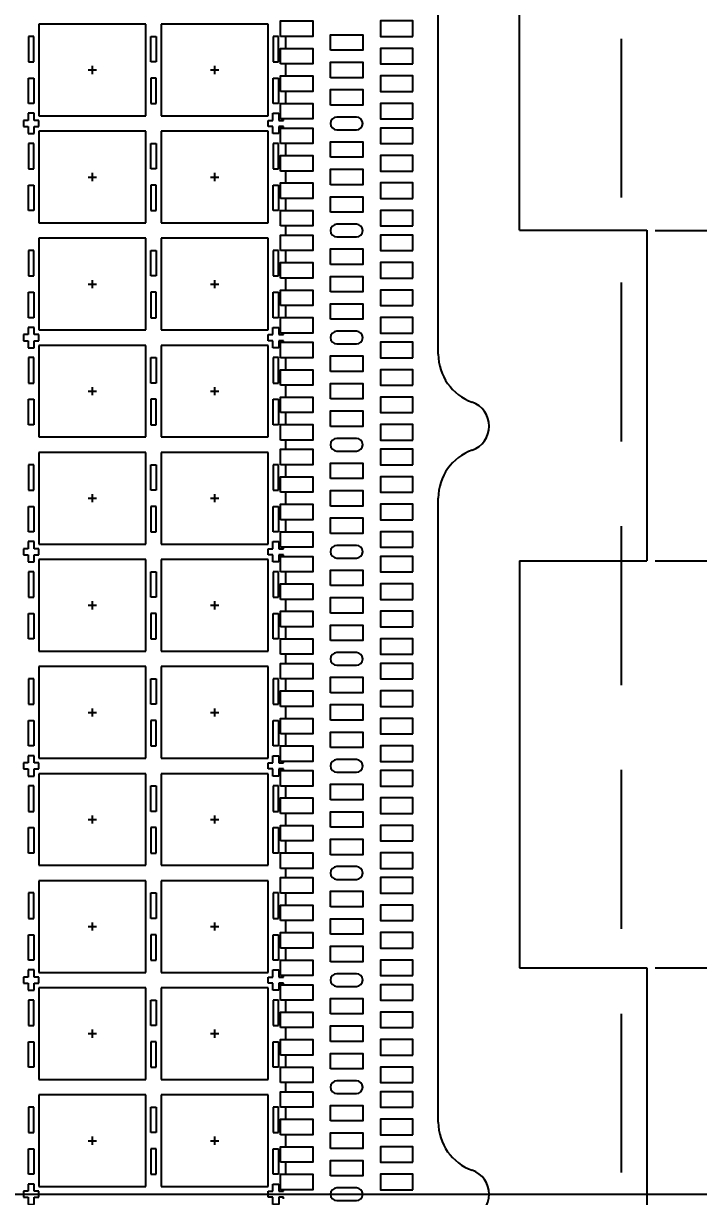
# Model space of a CAD drawing. Header units: millimetres. Extents: x 404.3 to 412.54, y 108.23 to 113.92.
# Drawn here: x 408.727 to 409.524, y 111.017 to 112.401 of the extents above; entities that cross this region are included whole.
import ezdxf

# ---------------------------------------------------------------- set-up
doc = ezdxf.new("R2010")
doc.units = ezdxf.units.MM
doc.header["$LTSCALE"] = 0.5
doc.header["$PDMODE"] = 98
for name, pattern in [('CENTER', [50.8, 31.75, -6.35, 6.35, -6.35]), ('HIDDEN', [0.375, 0.25, -0.125]), ('PHANTOM2', [31.75, 15.875, -3.175, 3.175, -3.175, 3.175, -3.175])]:
    doc.linetypes.add(name, pattern=pattern)
for name, color, linetype in [('1', 7, 'Continuous'), ('1D', 4, 'Continuous'), ('BTM', 7, 'HIDDEN'), ('CEN', 2, 'CENTER'), ('DIM', 3, 'Continuous'), ('PKG', 1, 'PHANTOM2')]:
    doc.layers.add(name, color=color, linetype=linetype)
doc.styles.add('SIMPLEX', font='simplex.shx', dxfattribs={"bigfont": 'AllInOneBig.shx'})
doc.dimstyles.new('Standard2', dxfattribs={"dimtxt": 0.06, "dimasz": 0.08, "dimexe": 0.01, "dimexo": 0.01, "dimgap": 0.027, "dimtad": 1, "dimdec": 3, "dimlfac": 16.666667, "dimrnd": 5e-05, "dimzin": 1, "dimtxsty": 'SIMPLEX', "dimcen": 0.1905, "dimclrd": 256, "dimclre": 256, "dimclrt": 256, "dimazin": 3, "dimtp": 0.03, "dimtm": 0.05, "dimtfac": 0.8, "dimtdec": 3, "dimtmove": 0, "dimatfit": 3, "dimfxl": 0.05, "dimtzin": 4, "dimlwd": -1, "dimlwe": -1})

# ---------------------------------------------------------------- blocks, each defined once
blk = doc.blocks.new('*D5')
at = {"layer": '1D', "ltscale": 0.1, "transparency": 16777216}
blk.add_line((407.4647, 111.0196), (409.963, 111.0196), dxfattribs=at)
at = {"layer": 'Defpoints', "color": 0, "ltscale": 0.1, "transparency": 16777216}
for p in [(407.4376, 111.0196), (407.4547, 111.0196), (409.963, 111.0196)]:
    blk.add_point(p, dxfattribs=at)
at = {"layer": '1D', "ltscale": 0.1, "transparency": 16777216, "insert": (410.11, 111.0196), "char_height": 0.06, "attachment_point": 5, "style": 'SIMPLEX'}
blk.add_mtext('\\A1;0.000', dxfattribs=at)
blk = doc.blocks.new('*D9')
at = {"layer": '1D', "ltscale": 0.1, "transparency": 16777216}
blk.add_line((409.4725, 112.6366), (409.963, 112.6366), dxfattribs=at)
at = {"layer": 'Defpoints', "color": 0, "ltscale": 0.1, "transparency": 16777216}
for p in [(409.4625, 112.6366), (409.963, 112.6366), (407.4376, 111.0196)]:
    blk.add_point(p, dxfattribs=at)
at = {"layer": '1D', "ltscale": 0.1, "transparency": 16777216, "insert": (410.1386, 112.6366), "char_height": 0.06, "attachment_point": 5, "style": 'SIMPLEX'}
blk.add_mtext('\\A1;26.950', dxfattribs=at)
blk = doc.blocks.new('*D10')
at = {"layer": '1D', "ltscale": 0.1, "transparency": 16777216}
blk.add_line((409.4725, 112.1566), (409.963, 112.1566), dxfattribs=at)
at = {"layer": 'Defpoints', "color": 0, "ltscale": 0.1, "transparency": 16777216}
for p in [(409.4625, 112.1566), (409.963, 112.1566), (407.4376, 111.0196)]:
    blk.add_point(p, dxfattribs=at)
at = {"layer": '1D', "ltscale": 0.1, "transparency": 16777216, "insert": (410.1329, 112.1566), "char_height": 0.06, "attachment_point": 5, "style": 'SIMPLEX'}
blk.add_mtext('\\A1;18.950', dxfattribs=at)
blk = doc.blocks.new('*D11')
at = {"layer": '1D', "ltscale": 0.1, "transparency": 16777216}
blk.add_line((409.4725, 111.7666), (409.963, 111.7666), dxfattribs=at)
at = {"layer": 'Defpoints', "color": 0, "ltscale": 0.1, "transparency": 16777216}
for p in [(409.4625, 111.7666), (409.963, 111.7666), (407.4376, 111.0196)]:
    blk.add_point(p, dxfattribs=at)
at = {"layer": '1D', "ltscale": 0.1, "transparency": 16777216, "insert": (410.1329, 111.7666), "char_height": 0.06, "attachment_point": 5, "style": 'SIMPLEX'}
blk.add_mtext('\\A1;12.450', dxfattribs=at)
blk = doc.blocks.new('*D12')
at = {"layer": '1D', "ltscale": 0.1, "transparency": 16777216}
blk.add_line((409.4725, 111.2866), (409.963, 111.2866), dxfattribs=at)
at = {"layer": 'Defpoints', "color": 0, "ltscale": 0.1, "transparency": 16777216}
for p in [(409.4625, 111.2866), (409.963, 111.2866), (407.4376, 111.0196)]:
    blk.add_point(p, dxfattribs=at)
at = {"layer": '1D', "ltscale": 0.1, "transparency": 16777216, "insert": (410.11, 111.2866), "char_height": 0.06, "attachment_point": 5, "style": 'SIMPLEX'}
blk.add_mtext('\\A1;4.450', dxfattribs=at)
blk = doc.blocks.new('*D13')
at = {"layer": '1D', "ltscale": 0.1, "transparency": 16777216}
blk.add_line((409.4725, 110.8366), (409.963, 110.8366), dxfattribs=at)
at = {"layer": 'Defpoints', "color": 0, "ltscale": 0.1, "transparency": 16777216}
for p in [(407.4376, 111.0196), (409.4625, 110.8366), (409.963, 110.8366)]:
    blk.add_point(p, dxfattribs=at)
at = {"layer": '1D', "ltscale": 0.1, "transparency": 16777216, "insert": (410.11, 110.8366), "char_height": 0.06, "attachment_point": 5, "style": 'SIMPLEX'}
blk.add_mtext('\\A1;3.050', dxfattribs=at)
blk = doc.blocks.new('*D14')
at = {"layer": '1D', "ltscale": 0.1, "transparency": 16777216}
blk.add_line((409.4725, 110.3566), (409.963, 110.3566), dxfattribs=at)
at = {"layer": 'Defpoints', "color": 0, "ltscale": 0.1, "transparency": 16777216}
for p in [(407.4376, 111.0196), (409.4625, 110.3566), (409.963, 110.3566)]:
    blk.add_point(p, dxfattribs=at)
at = {"layer": '1D', "ltscale": 0.1, "transparency": 16777216, "insert": (410.1272, 110.3566), "char_height": 0.06, "attachment_point": 5, "style": 'SIMPLEX'}
blk.add_mtext('\\A1;11.050', dxfattribs=at)
blk = doc.blocks.new('*D15')
at = {"layer": '1D', "ltscale": 0.1, "transparency": 16777216}
blk.add_line((409.3465, 108.9616), (409.963, 108.9616), dxfattribs=at)
at = {"layer": 'Defpoints', "color": 0, "ltscale": 0.1, "transparency": 16777216}
for p in [(407.4376, 111.0196), (409.3365, 108.9616), (409.963, 108.9616)]:
    blk.add_point(p, dxfattribs=at)
at = {"layer": '1D', "ltscale": 0.1, "transparency": 16777216, "insert": (410.1386, 108.9616), "char_height": 0.06, "attachment_point": 5, "style": 'SIMPLEX'}
blk.add_mtext('\\A1;34.300', dxfattribs=at)
blk = doc.blocks.new('*D27')
at = {"layer": '1D', "transparency": 16777216}
for p, q in [((409.4425, 112.9576), (410.8102, 112.9576)), ((410.8002, 112.8776), (410.8002, 111.6918)), ((410.8002, 109.1976), (410.8002, 110.3835)), ((409.4425, 109.1176), (410.8102, 109.1176))]:
    blk.add_line(p, q, dxfattribs=at)
for points in [[(410.7869, 112.8776), (410.8136, 112.8776), (410.8002, 112.9576)], [(410.7869, 109.1976), (410.8136, 109.1976), (410.8002, 109.1176)]]:
    blk.add_solid(points, dxfattribs=at)
at = {"layer": 'Defpoints', "color": 0, "transparency": 16777216}
for p in [(409.4325, 112.9576), (409.4325, 109.1176), (410.8002, 109.1176)]:
    blk.add_point(p, dxfattribs=at)
at = {"layer": '1D', "transparency": 16777216, "insert": (410.8002, 111.0376), "char_height": 0.06, "attachment_point": 5, "rotation": 90, "style": 'SIMPLEX'}
blk.add_mtext('\\A1;64.000%%P0.500(TAPE WIDTH)', dxfattribs=at)
blk = doc.blocks.new('*D28')
at = {"layer": '1D', "transparency": 16777216}
for p, q in [((409.2566, 112.8616), (410.6311, 112.8616)), ((410.6211, 112.7816), (410.6211, 111.5366)), ((410.6211, 109.2576), (410.6211, 110.5026)), ((409.2566, 109.1776), (410.6311, 109.1776))]:
    blk.add_line(p, q, dxfattribs=at)
for points in [[(410.6078, 112.7816), (410.6345, 112.7816), (410.6211, 112.8616)], [(410.6078, 109.2576), (410.6345, 109.2576), (410.6211, 109.1776)]]:
    blk.add_solid(points, dxfattribs=at)
at = {"layer": 'Defpoints', "color": 0, "transparency": 16777216}
for p in [(409.2466, 112.8616), (409.2466, 109.1776), (410.6211, 109.1776)]:
    blk.add_point(p, dxfattribs=at)
at = {"layer": '1D', "transparency": 16777216, "insert": (410.6211, 111.0196), "char_height": 0.06, "attachment_point": 5, "rotation": 90, "style": 'SIMPLEX'}
blk.add_mtext('\\A1;59.3X61.4(MOLD PKG)', dxfattribs=at)
blk = doc.blocks.new('*D33')
at = {"layer": '1D', "transparency": 16777216}
for p, q in [((409.3525, 112.9756), (409.643, 112.9756)), ((409.643, 112.9756), (409.803, 112.8121)), ((409.803, 112.8121), (409.963, 112.8121))]:
    blk.add_line(p, q, dxfattribs=at)
at = {"layer": 'Defpoints', "color": 0, "transparency": 16777216}
for p in [(409.3425, 112.9756), (409.963, 112.8121), (407.4376, 111.0196)]:
    blk.add_point(p, dxfattribs=at)
at = {"layer": '1D', "transparency": 16777216, "insert": (410.1386, 112.8121), "char_height": 0.06, "attachment_point": 5, "style": 'SIMPLEX'}
blk.add_mtext('\\A1;32.600', dxfattribs=at)
blk = doc.blocks.new('*D34')
at = {"layer": '1D', "transparency": 16777216}
for p, q in [((409.3525, 109.0996), (409.643, 109.0996)), ((409.643, 109.0996), (409.803, 109.0611)), ((409.803, 109.0611), (409.963, 109.0611))]:
    blk.add_line(p, q, dxfattribs=at)
at = {"layer": 'Defpoints', "color": 0, "transparency": 16777216}
for p in [(407.4376, 111.0196), (409.3425, 109.0996), (409.963, 109.0611)]:
    blk.add_point(p, dxfattribs=at)
at = {"layer": '1D', "transparency": 16777216, "insert": (410.1386, 109.0611), "char_height": 0.06, "attachment_point": 5, "style": 'SIMPLEX'}
blk.add_mtext('\\A1;32.000', dxfattribs=at)
blk = doc.blocks.new('*D35')
at = {"layer": '1D', "ltscale": 0.1, "transparency": 16777216}
blk.add_line((409.3425, 109.0896), (409.3425, 108.7519), dxfattribs=at)
at = {"layer": 'Defpoints', "color": 0, "ltscale": 0.1, "transparency": 16777216}
for p in [(407.4376, 111.0196), (409.3425, 109.0996), (409.3425, 108.7519)]:
    blk.add_point(p, dxfattribs=at)
at = {"layer": '1D', "ltscale": 0.1, "transparency": 16777216, "insert": (409.3425, 108.582), "char_height": 0.06, "attachment_point": 5, "rotation": 90, "style": 'SIMPLEX'}
blk.add_mtext('\\A1;{\\C256;31.747}', dxfattribs=at)
blk = doc.blocks.new('*D36')
at = {"layer": '1D', "ltscale": 0.1, "transparency": 16777216}
for p, q in [((409.643, 113.0716), (409.803, 113.1389)), ((409.803, 113.1389), (409.963, 113.1389)), ((409.2259, 113.0716), (409.643, 113.0716))]:
    blk.add_line(p, q, dxfattribs=at)
at = {"layer": 'Defpoints', "color": 0, "ltscale": 0.1, "transparency": 16777216}
for p in [(409.963, 113.1389), (409.2159, 113.0716), (407.4376, 111.0196)]:
    blk.add_point(p, dxfattribs=at)
at = {"layer": '1D', "ltscale": 0.1, "transparency": 16777216, "insert": (410.1386, 113.1389), "char_height": 0.06, "attachment_point": 5, "style": 'SIMPLEX'}
blk.add_mtext('\\A1;34.200', dxfattribs=at)
blk = doc.blocks.new('*D50')
at = {"layer": '1D', "ltscale": 0.1, "transparency": 16777216}
for p, q in [((409.2734, 113.3831), (409.2734, 113.5431)), ((409.3125, 113.2231), (409.2734, 113.3831)), ((409.3125, 112.6466), (409.3125, 113.2231))]:
    blk.add_line(p, q, dxfattribs=at)
at = {"layer": 'Defpoints', "color": 0, "ltscale": 0.1, "transparency": 16777216}
for p in [(409.2734, 113.5431), (409.3125, 112.6366), (407.4376, 111.0196)]:
    blk.add_point(p, dxfattribs=at)
at = {"layer": '1D', "ltscale": 0.1, "transparency": 16777216, "insert": (409.2734, 113.713), "char_height": 0.06, "attachment_point": 5, "rotation": 90, "style": 'SIMPLEX'}
blk.add_mtext('\\A1;31.247', dxfattribs=at)
blk = doc.blocks.new('*D51')
at = {"layer": '1D', "ltscale": 0.1, "transparency": 16777216}
for p, q in [((409.1015, 113.3831), (409.1015, 113.5431)), ((409.1625, 113.2395), (409.1015, 113.3831)), ((409.1625, 113.0895), (409.1625, 113.2395))]:
    blk.add_line(p, q, dxfattribs=at)
at = {"layer": 'Defpoints', "color": 0, "ltscale": 0.1, "transparency": 16777216}
for p in [(409.1015, 113.5431), (409.1625, 113.0795), (407.4376, 111.0196)]:
    blk.add_point(p, dxfattribs=at)
at = {"layer": '1D', "ltscale": 0.1, "transparency": 16777216, "insert": (409.1015, 113.7187), "char_height": 0.06, "attachment_point": 5, "rotation": 90, "style": 'SIMPLEX'}
blk.add_mtext('\\A1;28.747', dxfattribs=at)
blk = doc.blocks.new('*D77')
at = {"layer": '1D', "ltscale": 0.1, "transparency": 16777216}
blk.add_line((409.4625, 113.1023), (409.4625, 113.5431), dxfattribs=at)
at = {"layer": 'Defpoints', "color": 0, "ltscale": 0.1, "transparency": 16777216}
for p in [(409.4625, 113.5431), (409.4625, 113.0923), (407.4376, 111.0196)]:
    blk.add_point(p, dxfattribs=at)
at = {"layer": '1D', "ltscale": 0.1, "transparency": 16777216, "insert": (409.4625, 113.7187), "char_height": 0.06, "attachment_point": 5, "rotation": 90, "style": 'SIMPLEX'}
blk.add_mtext('\\A1;33.747', dxfattribs=at)
blk = doc.blocks.new('*D128')
at = {"layer": 'Defpoints', "color": 0, "ltscale": 0.1, "transparency": 16777216}
for p in [(409.1925, 113.0446), (409.963, 113.0446), (407.4376, 111.0196)]:
    blk.add_point(p, dxfattribs=at)
at = {"layer": 'DIM', "ltscale": 0.1, "transparency": 16777216}
blk.add_line((409.2025, 113.0446), (409.963, 113.0446), dxfattribs=at)
at = {"layer": 'DIM', "ltscale": 0.1, "transparency": 16777216, "insert": (410.1772, 113.0446), "char_height": 0.06, "attachment_point": 5, "style": 'SIMPLEX'}
blk.add_mtext('\\A1;(33.750)', dxfattribs=at)
blk = doc.blocks.new('*D126')
at = {"layer": 'Defpoints', "color": 0, "ltscale": 0.1, "transparency": 16777216}
for p in [(409.1925, 112.9846), (409.963, 112.9018), (407.4376, 111.0196)]:
    blk.add_point(p, dxfattribs=at)
at = {"layer": 'DIM', "ltscale": 0.1, "transparency": 16777216}
for p, q in [((409.2025, 112.9846), (409.643, 112.9846)), ((409.643, 112.9846), (409.803, 112.9018)), ((409.803, 112.9018), (409.963, 112.9018))]:
    blk.add_line(p, q, dxfattribs=at)
at = {"layer": 'DIM', "ltscale": 0.1, "transparency": 16777216, "insert": (410.1772, 112.9018), "char_height": 0.06, "attachment_point": 5, "style": 'SIMPLEX'}
blk.add_mtext('\\A1;(32.750)', dxfattribs=at)
blk = doc.blocks.new('*D129')
at = {"layer": 'Defpoints', "color": 0, "ltscale": 0.1, "transparency": 16777216}
for p in [(409.1931, 113.5431), (409.1925, 113.0446), (407.4376, 111.0196)]:
    blk.add_point(p, dxfattribs=at)
at = {"layer": 'DIM', "ltscale": 0.1, "transparency": 16777216}
for p, q in [((409.1931, 113.3831), (409.1931, 113.5431)), ((409.1925, 113.2231), (409.1931, 113.3831)), ((409.1925, 113.0546), (409.1925, 113.2231))]:
    blk.add_line(p, q, dxfattribs=at)
at = {"layer": 'DIM', "ltscale": 0.1, "transparency": 16777216, "insert": (409.1931, 113.7572), "char_height": 0.06, "attachment_point": 5, "rotation": 90, "style": 'SIMPLEX'}
blk.add_mtext('\\A1;(29.247)', dxfattribs=at)
blk = doc.blocks.new('*D127')
at = {"layer": 'Defpoints', "color": 0, "ltscale": 0.1, "transparency": 16777216}
for p in [(409.0225, 113.5431), (409.0545, 113.0446), (407.4376, 111.0196)]:
    blk.add_point(p, dxfattribs=at)
at = {"layer": 'DIM', "ltscale": 0.1, "transparency": 16777216}
for p, q in [((409.0225, 113.3831), (409.0225, 113.5431)), ((409.0545, 113.2231), (409.0225, 113.3831)), ((409.0545, 113.0546), (409.0545, 113.2231))]:
    blk.add_line(p, q, dxfattribs=at)
at = {"layer": 'DIM', "ltscale": 0.1, "transparency": 16777216, "insert": (409.0225, 113.7572), "char_height": 0.06, "attachment_point": 5, "rotation": 90, "style": 'SIMPLEX'}
blk.add_mtext('\\A1;(26.947)', dxfattribs=at)
blk = doc.blocks.new('*U201')
at = {"layer": 'CEN', "ltscale": 0.005}
for p, q in [((0, 0.0048), (0, -0.0048)), ((-0.0048, 0), (0.0048, 0))]:
    blk.add_line(p, q, dxfattribs=at)
at = {"layer": 'PKG', "ltscale": 0.03}
blk.add_lwpolyline([(0.063, 0.054), (-0.063, 0.054), (-0.063, -0.054), (0.063, -0.054)], close=True, dxfattribs=at)
blk = doc.blocks.new('*U202')
at = {"layer": 'DIM', "color": 0, "linetype": 'ByBlock', "lineweight": -2, "transparency": 16777216}
for p in [(2.886, 3.0312), (3.0303, 3.0312), (2.886, 2.9049), (3.0303, 2.9049), (2.886, 2.7786), (3.0303, 2.7786), (2.886, 2.6523), (3.0303, 2.6523), (2.886, 2.526), (3.0303, 2.526), (2.886, 2.3997), (3.0303, 2.3997), (2.886, 2.2734), (3.0303, 2.2734), (2.886, 2.1471), (3.0303, 2.1471), (2.886, 2.0208), (3.0303, 2.0208), (2.886, 1.8945), (3.0303, 1.8945), (2.886, 1.7682), (3.0303, 1.7682)]:
    blk.add_blockref('*U201', p, dxfattribs=at)

msp = doc.modelspace()

# ---------------------------------------------------------------- linework, layer by layer
at = {"color": 2, "linetype": 'HIDDEN', "ltscale": 1.5}
msp.add_line((409.432459, 112.957642), (409.432459, 109.117642), dxfattribs=at)
at = {"color": 0}
msp.add_line((409.312459, 112.156642), (409.312459, 112.636642), dxfattribs=at)
for p, q in [((409.462459, 112.156642), (409.462459, 111.766642)), ((409.462459, 111.286642), (409.462459, 110.836642))]:
    msp.add_line(p, q)
at = {"ltscale": 0.03}
for points in [[(409.030339, 112.385242), (409.030339, 112.403542), (409.068439, 112.403542), (409.068439, 112.385242)], [(409.186639, 112.385242), (409.186639, 112.403542), (409.148539, 112.403542), (409.148539, 112.385242)], [(409.089439, 112.369042), (409.089439, 112.387342), (409.127539, 112.387342), (409.127539, 112.369042)], [(409.030339, 112.352842), (409.030339, 112.371142), (409.068439, 112.371142), (409.068439, 112.352842)], [(409.186639, 112.352842), (409.186639, 112.371142), (409.148539, 112.371142), (409.148539, 112.352842)], [(409.089439, 112.336642), (409.089439, 112.354942), (409.127539, 112.354942), (409.127539, 112.336642)], [(409.030339, 112.320442), (409.030339, 112.338742), (409.068439, 112.338742), (409.068439, 112.320442)], [(409.186639, 112.320442), (409.186639, 112.338742), (409.148539, 112.338742), (409.148539, 112.320442)], [(409.089439, 112.304242), (409.089439, 112.322542), (409.127539, 112.322542), (409.127539, 112.304242)], [(409.030339, 112.288042), (409.030339, 112.306342), (409.068439, 112.306342), (409.068439, 112.288042)], [(409.186639, 112.288042), (409.186639, 112.306342), (409.148539, 112.306342), (409.148539, 112.288042)], [(409.030339, 112.258942), (409.030339, 112.277242), (409.068439, 112.277242), (409.068439, 112.258942)], [(409.186639, 112.258942), (409.186639, 112.277242), (409.148539, 112.277242), (409.148539, 112.258942)], [(409.089439, 112.242742), (409.089439, 112.261042), (409.127539, 112.261042), (409.127539, 112.242742)], [(409.030339, 112.226542), (409.030339, 112.244842), (409.068439, 112.244842), (409.068439, 112.226542)], [(409.186639, 112.226542), (409.186639, 112.244842), (409.148539, 112.244842), (409.148539, 112.226542)], [(409.089439, 112.210342), (409.089439, 112.228642), (409.127539, 112.228642), (409.127539, 112.210342)], [(409.030339, 112.194142), (409.030339, 112.212442), (409.068439, 112.212442), (409.068439, 112.194142)], [(409.186639, 112.194142), (409.186639, 112.212442), (409.148539, 112.212442), (409.148539, 112.194142)], [(409.089439, 112.177942), (409.089439, 112.196242), (409.127539, 112.196242), (409.127539, 112.177942)], [(409.030339, 112.161742), (409.030339, 112.180042), (409.068439, 112.180042), (409.068439, 112.161742)], [(409.186639, 112.161742), (409.186639, 112.180042), (409.148539, 112.180042), (409.148539, 112.161742)], [(409.030339, 112.132642), (409.030339, 112.150942), (409.068439, 112.150942), (409.068439, 112.132642)], [(409.186639, 112.132642), (409.186639, 112.150942), (409.148539, 112.150942), (409.148539, 112.132642)], [(409.089439, 112.116442), (409.089439, 112.134742), (409.127539, 112.134742), (409.127539, 112.116442)], [(409.030339, 112.100242), (409.030339, 112.118542), (409.068439, 112.118542), (409.068439, 112.100242)], [(409.186639, 112.100242), (409.186639, 112.118542), (409.148539, 112.118542), (409.148539, 112.100242)], [(409.089439, 112.084042), (409.089439, 112.102342), (409.127539, 112.102342), (409.127539, 112.084042)], [(409.030339, 112.067842), (409.030339, 112.086142), (409.068439, 112.086142), (409.068439, 112.067842)], [(409.186639, 112.067842), (409.186639, 112.086142), (409.148539, 112.086142), (409.148539, 112.067842)], [(409.089439, 112.051642), (409.089439, 112.069942), (409.127539, 112.069942), (409.127539, 112.051642)], [(409.030339, 112.035442), (409.030339, 112.053742), (409.068439, 112.053742), (409.068439, 112.035442)], [(409.186639, 112.035442), (409.186639, 112.053742), (409.148539, 112.053742), (409.148539, 112.035442)], [(409.030339, 112.006342), (409.030339, 112.024642), (409.068439, 112.024642), (409.068439, 112.006342)], [(409.186639, 112.006342), (409.186639, 112.024642), (409.148539, 112.024642), (409.148539, 112.006342)], [(409.089439, 111.990142), (409.089439, 112.008442), (409.127539, 112.008442), (409.127539, 111.990142)], [(409.030339, 111.973942), (409.030339, 111.992242), (409.068439, 111.992242), (409.068439, 111.973942)], [(409.186639, 111.973942), (409.186639, 111.992242), (409.148539, 111.992242), (409.148539, 111.973942)], [(409.089439, 111.957742), (409.089439, 111.976042), (409.127539, 111.976042), (409.127539, 111.957742)], [(409.030339, 111.941542), (409.030339, 111.959842), (409.068439, 111.959842), (409.068439, 111.941542)], [(409.186639, 111.941542), (409.186639, 111.959842), (409.148539, 111.959842), (409.148539, 111.941542)], [(409.089439, 111.925342), (409.089439, 111.943642), (409.127539, 111.943642), (409.127539, 111.925342)], [(409.030339, 111.909142), (409.030339, 111.927442), (409.068439, 111.927442), (409.068439, 111.909142)], [(409.186639, 111.909142), (409.186639, 111.927442), (409.148539, 111.927442), (409.148539, 111.909142)], [(409.030339, 111.880042), (409.030339, 111.898342), (409.068439, 111.898342), (409.068439, 111.880042)], [(409.186639, 111.880042), (409.186639, 111.898342), (409.148539, 111.898342), (409.148539, 111.880042)], [(409.089439, 111.863842), (409.089439, 111.882142), (409.127539, 111.882142), (409.127539, 111.863842)], [(409.030339, 111.847642), (409.030339, 111.865942), (409.068439, 111.865942), (409.068439, 111.847642)], [(409.186639, 111.847642), (409.186639, 111.865942), (409.148539, 111.865942), (409.148539, 111.847642)], [(409.089439, 111.831442), (409.089439, 111.849742), (409.127539, 111.849742), (409.127539, 111.831442)], [(409.030339, 111.815242), (409.030339, 111.833542), (409.068439, 111.833542), (409.068439, 111.815242)], [(409.186639, 111.815242), (409.186639, 111.833542), (409.148539, 111.833542), (409.148539, 111.815242)], [(409.089439, 111.799042), (409.089439, 111.817342), (409.127539, 111.817342), (409.127539, 111.799042)], [(409.030339, 111.782842), (409.030339, 111.801142), (409.068439, 111.801142), (409.068439, 111.782842)], [(409.186639, 111.782842), (409.186639, 111.801142), (409.148539, 111.801142), (409.148539, 111.782842)], [(409.030339, 111.753742), (409.030339, 111.772042), (409.068439, 111.772042), (409.068439, 111.753742)], [(409.186639, 111.753742), (409.186639, 111.772042), (409.148539, 111.772042), (409.148539, 111.753742)], [(409.089439, 111.737542), (409.089439, 111.755842), (409.127539, 111.755842), (409.127539, 111.737542)], [(409.030339, 111.721342), (409.030339, 111.739642), (409.068439, 111.739642), (409.068439, 111.721342)], [(409.186639, 111.721342), (409.186639, 111.739642), (409.148539, 111.739642), (409.148539, 111.721342)], [(409.089439, 111.705142), (409.089439, 111.723442), (409.127539, 111.723442), (409.127539, 111.705142)], [(409.030339, 111.688942), (409.030339, 111.707242), (409.068439, 111.707242), (409.068439, 111.688942)], [(409.186639, 111.688942), (409.186639, 111.707242), (409.148539, 111.707242), (409.148539, 111.688942)], [(409.089439, 111.672742), (409.089439, 111.691042), (409.127539, 111.691042), (409.127539, 111.672742)], [(409.030339, 111.656542), (409.030339, 111.674842), (409.068439, 111.674842), (409.068439, 111.656542)], [(409.186639, 111.656542), (409.186639, 111.674842), (409.148539, 111.674842), (409.148539, 111.656542)], [(409.030339, 111.627442), (409.030339, 111.645742), (409.068439, 111.645742), (409.068439, 111.627442)], [(409.186639, 111.627442), (409.186639, 111.645742), (409.148539, 111.645742), (409.148539, 111.627442)], [(409.089439, 111.611242), (409.089439, 111.629542), (409.127539, 111.629542), (409.127539, 111.611242)], [(409.030339, 111.595042), (409.030339, 111.613342), (409.068439, 111.613342), (409.068439, 111.595042)], [(409.186639, 111.595042), (409.186639, 111.613342), (409.148539, 111.613342), (409.148539, 111.595042)], [(409.089439, 111.578842), (409.089439, 111.597142), (409.127539, 111.597142), (409.127539, 111.578842)], [(409.030339, 111.562642), (409.030339, 111.580942), (409.068439, 111.580942), (409.068439, 111.562642)], [(409.186639, 111.562642), (409.186639, 111.580942), (409.148539, 111.580942), (409.148539, 111.562642)], [(409.089439, 111.546442), (409.089439, 111.564742), (409.127539, 111.564742), (409.127539, 111.546442)], [(409.030339, 111.530242), (409.030339, 111.548542), (409.068439, 111.548542), (409.068439, 111.530242)], [(409.186639, 111.530242), (409.186639, 111.548542), (409.148539, 111.548542), (409.148539, 111.530242)], [(409.030339, 111.501142), (409.030339, 111.519442), (409.068439, 111.519442), (409.068439, 111.501142)], [(409.186639, 111.501142), (409.186639, 111.519442), (409.148539, 111.519442), (409.148539, 111.501142)], [(409.089439, 111.484942), (409.089439, 111.503242), (409.127539, 111.503242), (409.127539, 111.484942)], [(409.030339, 111.468742), (409.030339, 111.487042), (409.068439, 111.487042), (409.068439, 111.468742)], [(409.186639, 111.468742), (409.186639, 111.487042), (409.148539, 111.487042), (409.148539, 111.468742)], [(409.089439, 111.452542), (409.089439, 111.470842), (409.127539, 111.470842), (409.127539, 111.452542)], [(409.030339, 111.436342), (409.030339, 111.454642), (409.068439, 111.454642), (409.068439, 111.436342)], [(409.186639, 111.436342), (409.186639, 111.454642), (409.148539, 111.454642), (409.148539, 111.436342)], [(409.089439, 111.420142), (409.089439, 111.438442), (409.127539, 111.438442), (409.127539, 111.420142)], [(409.030339, 111.403942), (409.030339, 111.422242), (409.068439, 111.422242), (409.068439, 111.403942)], [(409.186639, 111.403942), (409.186639, 111.422242), (409.148539, 111.422242), (409.148539, 111.403942)], [(409.030339, 111.374842), (409.030339, 111.393142), (409.068439, 111.393142), (409.068439, 111.374842)], [(409.186639, 111.374842), (409.186639, 111.393142), (409.148539, 111.393142), (409.148539, 111.374842)], [(409.089439, 111.358642), (409.089439, 111.376942), (409.127539, 111.376942), (409.127539, 111.358642)], [(409.030339, 111.342442), (409.030339, 111.360742), (409.068439, 111.360742), (409.068439, 111.342442)], [(409.186639, 111.342442), (409.186639, 111.360742), (409.148539, 111.360742), (409.148539, 111.342442)], [(409.089439, 111.326242), (409.089439, 111.344542), (409.127539, 111.344542), (409.127539, 111.326242)], [(409.030339, 111.310042), (409.030339, 111.328342), (409.068439, 111.328342), (409.068439, 111.310042)], [(409.186639, 111.310042), (409.186639, 111.328342), (409.148539, 111.328342), (409.148539, 111.310042)], [(409.089439, 111.293842), (409.089439, 111.312142), (409.127539, 111.312142), (409.127539, 111.293842)], [(409.030339, 111.277642), (409.030339, 111.295942), (409.068439, 111.295942), (409.068439, 111.277642)], [(409.186639, 111.277642), (409.186639, 111.295942), (409.148539, 111.295942), (409.148539, 111.277642)], [(409.030339, 111.248542), (409.030339, 111.266842), (409.068439, 111.266842), (409.068439, 111.248542)], [(409.186639, 111.248542), (409.186639, 111.266842), (409.148539, 111.266842), (409.148539, 111.248542)], [(409.089439, 111.232342), (409.089439, 111.250642), (409.127539, 111.250642), (409.127539, 111.232342)], [(409.030339, 111.216142), (409.030339, 111.234442), (409.068439, 111.234442), (409.068439, 111.216142)], [(409.186639, 111.216142), (409.186639, 111.234442), (409.148539, 111.234442), (409.148539, 111.216142)], [(409.089439, 111.199942), (409.089439, 111.218242), (409.127539, 111.218242), (409.127539, 111.199942)], [(409.030339, 111.183742), (409.030339, 111.202042), (409.068439, 111.202042), (409.068439, 111.183742)], [(409.186639, 111.183742), (409.186639, 111.202042), (409.148539, 111.202042), (409.148539, 111.183742)], [(409.089439, 111.167542), (409.089439, 111.185842), (409.127539, 111.185842), (409.127539, 111.167542)], [(409.030339, 111.151342), (409.030339, 111.169642), (409.068439, 111.169642), (409.068439, 111.151342)], [(409.186639, 111.151342), (409.186639, 111.169642), (409.148539, 111.169642), (409.148539, 111.151342)], [(409.030339, 111.122242), (409.030339, 111.140542), (409.068439, 111.140542), (409.068439, 111.122242)], [(409.186639, 111.122242), (409.186639, 111.140542), (409.148539, 111.140542), (409.148539, 111.122242)], [(409.089439, 111.106042), (409.089439, 111.124342), (409.127539, 111.124342), (409.127539, 111.106042)], [(409.030339, 111.089842), (409.030339, 111.108142), (409.068439, 111.108142), (409.068439, 111.089842)], [(409.186639, 111.089842), (409.186639, 111.108142), (409.148539, 111.108142), (409.148539, 111.089842)], [(409.089439, 111.073642), (409.089439, 111.091942), (409.127539, 111.091942), (409.127539, 111.073642)], [(409.030339, 111.057442), (409.030339, 111.075742), (409.068439, 111.075742), (409.068439, 111.057442)], [(409.186639, 111.057442), (409.186639, 111.075742), (409.148539, 111.075742), (409.148539, 111.057442)], [(409.089439, 111.041242), (409.089439, 111.059542), (409.127539, 111.059542), (409.127539, 111.041242)], [(409.030339, 111.025042), (409.030339, 111.043342), (409.068439, 111.043342), (409.068439, 111.025042)], [(409.186639, 111.025042), (409.186639, 111.043342), (409.148539, 111.043342), (409.148539, 111.025042)]]:
    msp.add_lwpolyline(points, close=True, dxfattribs=at)
for points in [[(409.120039, 112.290142), (409.096939, 112.290142, 0.41421356), (409.089439, 112.282642), (409.089439, 112.282642, 0.41421356), (409.096939, 112.275142), (409.120039, 112.275142, 0.41421356), (409.127539, 112.282642), (409.127539, 112.282642, 0.41421356)], [(409.120039, 112.163842), (409.096939, 112.163842, 0.41421356), (409.089439, 112.156342), (409.089439, 112.156342, 0.41421356), (409.096939, 112.148842), (409.120039, 112.148842, 0.41421356), (409.127539, 112.156342), (409.127539, 112.156342, 0.41421356)], [(409.120039, 112.037542), (409.096939, 112.037542, 0.41421356), (409.089439, 112.030042), (409.089439, 112.030042, 0.41421356), (409.096939, 112.022542), (409.120039, 112.022542, 0.41421356), (409.127539, 112.030042), (409.127539, 112.030042, 0.41421356)], [(409.120039, 111.911242), (409.096939, 111.911242, 0.41421356), (409.089439, 111.903742), (409.089439, 111.903742, 0.41421356), (409.096939, 111.896242), (409.120039, 111.896242, 0.41421356), (409.127539, 111.903742), (409.127539, 111.903742, 0.41421356)], [(409.120039, 111.784942), (409.096939, 111.784942, 0.41421356), (409.089439, 111.777442), (409.089439, 111.777442, 0.41421356), (409.096939, 111.769942), (409.120039, 111.769942, 0.41421356), (409.127539, 111.777442), (409.127539, 111.777442, 0.41421356)], [(409.120039, 111.658642), (409.096939, 111.658642, 0.41421356), (409.089439, 111.651142), (409.089439, 111.651142, 0.41421356), (409.096939, 111.643642), (409.120039, 111.643642, 0.41421356), (409.127539, 111.651142), (409.127539, 111.651142, 0.41421356)], [(409.120039, 111.532342), (409.096939, 111.532342, 0.41421356), (409.089439, 111.524842), (409.089439, 111.524842, 0.41421356), (409.096939, 111.517342), (409.120039, 111.517342, 0.41421356), (409.127539, 111.524842), (409.127539, 111.524842, 0.41421356)], [(409.120039, 111.406042), (409.096939, 111.406042, 0.41421356), (409.089439, 111.398542), (409.089439, 111.398542, 0.41421356), (409.096939, 111.391042), (409.120039, 111.391042, 0.41421356), (409.127539, 111.398542), (409.127539, 111.398542, 0.41421356)], [(409.120039, 111.279742), (409.096939, 111.279742, 0.41421356), (409.089439, 111.272242), (409.089439, 111.272242, 0.41421356), (409.096939, 111.264742), (409.120039, 111.264742, 0.41421356), (409.127539, 111.272242), (409.127539, 111.272242, 0.41421356)], [(409.120039, 111.153442), (409.096939, 111.153442, 0.41421356), (409.089439, 111.145942), (409.089439, 111.145942, 0.41421356), (409.096939, 111.138442), (409.120039, 111.138442, 0.41421356), (409.127539, 111.145942), (409.127539, 111.145942, 0.41421356)], [(409.120039, 111.027142), (409.096939, 111.027142, 0.41421356), (409.089439, 111.019642), (409.089439, 111.019642, 0.41421356), (409.096939, 111.012142), (409.120039, 111.012142, 0.41421356), (409.127539, 111.019642), (409.127539, 111.019642, 0.41421356)]]:
    msp.add_lwpolyline(points, format="xyb", close=True, dxfattribs=at)
at = {"layer": '1', "color": 0}
for p, q in [((409.312459, 112.156642), (409.462459, 112.156642)), ((409.312459, 111.766642), (409.462459, 111.766642)), ((409.312459, 111.766642), (409.312459, 111.286642)), ((409.312459, 111.286642), (409.462459, 111.286642))]:
    msp.add_line(p, q, dxfattribs=at)
at = {"layer": '1', "color": 4}
for centre, radius, start, end in [((409.276639, 112.010495), 0.06, 180, 250.528779), ((409.246639, 111.925642), 0.03, 289.471221, 70.528779), ((409.276639, 111.840789), 0.06, 109.471221, 180), ((409.276639, 111.104495), 0.06, 180, 250.528779), ((409.246639, 111.019642), 0.03, 289.471221, 70.528779)]:
    msp.add_arc(centre, radius, start, end, dxfattribs=at)
at = {"layer": '1D', "linetype": 'CENTER'}
for p, q in [((409.216639, 112.010495), (409.216639, 112.746789)), ((409.216639, 111.104495), (409.216639, 111.840789))]:
    msp.add_line(p, q, dxfattribs=at)
at = {"layer": 'BTM', "ltscale": 0.03}
for p, q in [((409.036939, 112.371142), (409.036939, 112.385242)), ((409.036939, 112.338742), (409.036939, 112.352842)), ((409.036939, 112.306342), (409.036939, 112.320442)), ((409.036939, 112.244842), (409.036939, 112.258942)), ((409.036939, 112.212442), (409.036939, 112.226542)), ((409.036939, 112.180042), (409.036939, 112.194142)), ((409.036939, 112.150942), (409.036939, 112.161742)), ((409.036939, 112.118542), (409.036939, 112.132642)), ((409.036939, 112.086142), (409.036939, 112.100242)), ((409.036939, 112.053742), (409.036939, 112.067842)), ((409.036939, 111.992242), (409.036939, 112.006342)), ((409.036939, 111.959842), (409.036939, 111.973942)), ((409.036939, 111.927442), (409.036939, 111.941542)), ((409.036939, 111.898342), (409.036939, 111.909142)), ((409.036939, 111.865942), (409.036939, 111.880042)), ((409.036939, 111.833542), (409.036939, 111.847642)), ((409.036939, 111.801142), (409.036939, 111.815242)), ((409.036939, 111.739642), (409.036939, 111.753742)), ((409.036939, 111.707242), (409.036939, 111.721342)), ((409.036939, 111.674842), (409.036939, 111.688942)), ((409.036939, 111.645742), (409.036939, 111.656542)), ((409.036939, 111.613342), (409.036939, 111.627442)), ((409.036939, 111.580942), (409.036939, 111.595042)), ((409.036939, 111.548542), (409.036939, 111.562642)), ((409.036939, 111.487042), (409.036939, 111.501142)), ((409.036939, 111.454642), (409.036939, 111.468742)), ((409.036939, 111.422242), (409.036939, 111.436342)), ((409.036939, 111.393142), (409.036939, 111.403942)), ((409.036939, 111.360742), (409.036939, 111.374842)), ((409.036939, 111.328342), (409.036939, 111.342442)), ((409.036939, 111.295942), (409.036939, 111.310042)), ((409.036939, 111.234442), (409.036939, 111.248542)), ((409.036939, 111.202042), (409.036939, 111.216142)), ((409.036939, 111.169642), (409.036939, 111.183742)), ((409.036939, 111.140542), (409.036939, 111.151342)), ((409.036939, 111.108142), (409.036939, 111.122242)), ((409.036939, 111.075742), (409.036939, 111.089842)), ((409.036939, 111.043342), (409.036939, 111.057442))]:
    msp.add_line(p, q, dxfattribs=at)
for points in [[(408.733339, 112.355392), (408.739339, 112.355392), (408.739339, 112.385392), (408.733339, 112.385392)], [(408.883639, 112.355392), (408.877639, 112.355392), (408.877639, 112.385392), (408.883639, 112.385392)], [(409.021939, 112.355392), (409.027939, 112.355392), (409.027939, 112.385392), (409.021939, 112.385392)], [(408.733339, 112.336192), (408.739339, 112.336192), (408.739339, 112.306192), (408.733339, 112.306192)], [(408.883639, 112.336192), (408.877639, 112.336192), (408.877639, 112.306192), (408.883639, 112.306192)], [(409.021939, 112.336192), (409.027939, 112.336192), (409.027939, 112.306192), (409.021939, 112.306192)], [(408.733339, 112.229092), (408.739339, 112.229092), (408.739339, 112.259092), (408.733339, 112.259092)], [(408.883639, 112.229092), (408.877639, 112.229092), (408.877639, 112.259092), (408.883639, 112.259092)], [(409.021939, 112.229092), (409.027939, 112.229092), (409.027939, 112.259092), (409.021939, 112.259092)], [(408.733339, 112.209892), (408.739339, 112.209892), (408.739339, 112.179892), (408.733339, 112.179892)], [(408.883639, 112.209892), (408.877639, 112.209892), (408.877639, 112.179892), (408.883639, 112.179892)], [(409.021939, 112.209892), (409.027939, 112.209892), (409.027939, 112.179892), (409.021939, 112.179892)], [(408.733339, 112.102792), (408.739339, 112.102792), (408.739339, 112.132792), (408.733339, 112.132792)], [(408.883639, 112.102792), (408.877639, 112.102792), (408.877639, 112.132792), (408.883639, 112.132792)], [(409.021939, 112.102792), (409.027939, 112.102792), (409.027939, 112.132792), (409.021939, 112.132792)], [(408.733339, 112.083592), (408.739339, 112.083592), (408.739339, 112.053592), (408.733339, 112.053592)], [(408.883639, 112.083592), (408.877639, 112.083592), (408.877639, 112.053592), (408.883639, 112.053592)], [(409.021939, 112.083592), (409.027939, 112.083592), (409.027939, 112.053592), (409.021939, 112.053592)], [(408.733339, 111.976492), (408.739339, 111.976492), (408.739339, 112.006492), (408.733339, 112.006492)], [(408.883639, 111.976492), (408.877639, 111.976492), (408.877639, 112.006492), (408.883639, 112.006492)], [(409.021939, 111.976492), (409.027939, 111.976492), (409.027939, 112.006492), (409.021939, 112.006492)], [(408.733339, 111.957292), (408.739339, 111.957292), (408.739339, 111.927292), (408.733339, 111.927292)], [(408.883639, 111.957292), (408.877639, 111.957292), (408.877639, 111.927292), (408.883639, 111.927292)], [(409.021939, 111.957292), (409.027939, 111.957292), (409.027939, 111.927292), (409.021939, 111.927292)], [(408.733339, 111.850192), (408.739339, 111.850192), (408.739339, 111.880192), (408.733339, 111.880192)], [(408.883639, 111.850192), (408.877639, 111.850192), (408.877639, 111.880192), (408.883639, 111.880192)], [(409.021939, 111.850192), (409.027939, 111.850192), (409.027939, 111.880192), (409.021939, 111.880192)], [(408.733339, 111.830992), (408.739339, 111.830992), (408.739339, 111.800992), (408.733339, 111.800992)], [(408.883639, 111.830992), (408.877639, 111.830992), (408.877639, 111.800992), (408.883639, 111.800992)], [(409.021939, 111.830992), (409.027939, 111.830992), (409.027939, 111.800992), (409.021939, 111.800992)], [(408.733339, 111.723892), (408.739339, 111.723892), (408.739339, 111.753892), (408.733339, 111.753892)], [(408.883639, 111.723892), (408.877639, 111.723892), (408.877639, 111.753892), (408.883639, 111.753892)], [(409.021939, 111.723892), (409.027939, 111.723892), (409.027939, 111.753892), (409.021939, 111.753892)], [(408.733339, 111.704692), (408.739339, 111.704692), (408.739339, 111.674692), (408.733339, 111.674692)], [(408.883639, 111.704692), (408.877639, 111.704692), (408.877639, 111.674692), (408.883639, 111.674692)], [(409.021939, 111.704692), (409.027939, 111.704692), (409.027939, 111.674692), (409.021939, 111.674692)], [(408.733339, 111.597592), (408.739339, 111.597592), (408.739339, 111.627592), (408.733339, 111.627592)], [(408.883639, 111.597592), (408.877639, 111.597592), (408.877639, 111.627592), (408.883639, 111.627592)], [(409.021939, 111.597592), (409.027939, 111.597592), (409.027939, 111.627592), (409.021939, 111.627592)], [(408.733339, 111.578392), (408.739339, 111.578392), (408.739339, 111.548392), (408.733339, 111.548392)], [(408.883639, 111.578392), (408.877639, 111.578392), (408.877639, 111.548392), (408.883639, 111.548392)], [(409.021939, 111.578392), (409.027939, 111.578392), (409.027939, 111.548392), (409.021939, 111.548392)], [(408.733339, 111.471292), (408.739339, 111.471292), (408.739339, 111.501292), (408.733339, 111.501292)], [(408.883639, 111.471292), (408.877639, 111.471292), (408.877639, 111.501292), (408.883639, 111.501292)], [(409.021939, 111.471292), (409.027939, 111.471292), (409.027939, 111.501292), (409.021939, 111.501292)], [(408.733339, 111.452092), (408.739339, 111.452092), (408.739339, 111.422092), (408.733339, 111.422092)], [(408.883639, 111.452092), (408.877639, 111.452092), (408.877639, 111.422092), (408.883639, 111.422092)], [(409.021939, 111.452092), (409.027939, 111.452092), (409.027939, 111.422092), (409.021939, 111.422092)], [(408.733339, 111.344992), (408.739339, 111.344992), (408.739339, 111.374992), (408.733339, 111.374992)], [(408.883639, 111.344992), (408.877639, 111.344992), (408.877639, 111.374992), (408.883639, 111.374992)], [(409.021939, 111.344992), (409.027939, 111.344992), (409.027939, 111.374992), (409.021939, 111.374992)], [(408.733339, 111.325792), (408.739339, 111.325792), (408.739339, 111.295792), (408.733339, 111.295792)], [(408.883639, 111.325792), (408.877639, 111.325792), (408.877639, 111.295792), (408.883639, 111.295792)], [(409.021939, 111.325792), (409.027939, 111.325792), (409.027939, 111.295792), (409.021939, 111.295792)], [(408.733339, 111.218692), (408.739339, 111.218692), (408.739339, 111.248692), (408.733339, 111.248692)], [(408.883639, 111.218692), (408.877639, 111.218692), (408.877639, 111.248692), (408.883639, 111.248692)], [(409.021939, 111.218692), (409.027939, 111.218692), (409.027939, 111.248692), (409.021939, 111.248692)], [(408.733339, 111.199492), (408.739339, 111.199492), (408.739339, 111.169492), (408.733339, 111.169492)], [(408.883639, 111.199492), (408.877639, 111.199492), (408.877639, 111.169492), (408.883639, 111.169492)], [(409.021939, 111.199492), (409.027939, 111.199492), (409.027939, 111.169492), (409.021939, 111.169492)], [(408.733339, 111.092392), (408.739339, 111.092392), (408.739339, 111.122392), (408.733339, 111.122392)], [(408.883639, 111.092392), (408.877639, 111.092392), (408.877639, 111.122392), (408.883639, 111.122392)], [(409.021939, 111.092392), (409.027939, 111.092392), (409.027939, 111.122392), (409.021939, 111.122392)], [(408.733339, 111.073192), (408.739339, 111.073192), (408.739339, 111.043192), (408.733339, 111.043192)], [(408.883639, 111.073192), (408.877639, 111.073192), (408.877639, 111.043192), (408.883639, 111.043192)], [(409.021939, 111.073192), (409.027939, 111.073192), (409.027939, 111.043192), (409.021939, 111.043192)]]:
    msp.add_lwpolyline(points, close=True, dxfattribs=at)
for points in [[(408.739939, 112.270642), (408.739939, 112.279042), (408.745339, 112.279042), (408.745339, 112.286242), (408.739939, 112.286242), (408.739939, 112.294642), (408.732739, 112.294642), (408.732739, 112.286242), (408.727339, 112.286242), (408.727339, 112.279042), (408.732739, 112.279042), (408.732739, 112.270642), (408.739939, 112.270642)], [(409.033939, 112.277242), (409.033939, 112.279042), (409.028539, 112.279042), (409.028539, 112.270642), (409.021339, 112.270642), (409.021339, 112.279042), (409.015939, 112.279042), (409.015939, 112.286242), (409.021339, 112.286242), (409.021339, 112.294642), (409.028539, 112.294642), (409.028539, 112.286242), (409.033939, 112.286242), (409.033939, 112.288042)], [(408.739939, 112.018042), (408.739939, 112.026442), (408.745339, 112.026442), (408.745339, 112.033642), (408.739939, 112.033642), (408.739939, 112.042042), (408.732739, 112.042042), (408.732739, 112.033642), (408.727339, 112.033642), (408.727339, 112.026442), (408.732739, 112.026442), (408.732739, 112.018042), (408.739939, 112.018042)], [(409.033939, 112.024642), (409.033939, 112.026442), (409.028539, 112.026442), (409.028539, 112.018042), (409.021339, 112.018042), (409.021339, 112.026442), (409.015939, 112.026442), (409.015939, 112.033642), (409.021339, 112.033642), (409.021339, 112.042042), (409.028539, 112.042042), (409.028539, 112.033642), (409.033939, 112.033642), (409.033939, 112.035442)], [(408.739939, 111.765442), (408.739939, 111.773842), (408.745339, 111.773842), (408.745339, 111.781042), (408.739939, 111.781042), (408.739939, 111.789442), (408.732739, 111.789442), (408.732739, 111.781042), (408.727339, 111.781042), (408.727339, 111.773842), (408.732739, 111.773842), (408.732739, 111.765442), (408.739939, 111.765442)], [(409.033939, 111.772042), (409.033939, 111.773842), (409.028539, 111.773842), (409.028539, 111.765442), (409.021339, 111.765442), (409.021339, 111.773842), (409.015939, 111.773842), (409.015939, 111.781042), (409.021339, 111.781042), (409.021339, 111.789442), (409.028539, 111.789442), (409.028539, 111.781042), (409.033939, 111.781042), (409.033939, 111.782842)], [(408.739939, 111.512842), (408.739939, 111.521242), (408.745339, 111.521242), (408.745339, 111.528442), (408.739939, 111.528442), (408.739939, 111.536842), (408.732739, 111.536842), (408.732739, 111.528442), (408.727339, 111.528442), (408.727339, 111.521242), (408.732739, 111.521242), (408.732739, 111.512842), (408.739939, 111.512842)], [(409.033939, 111.519442), (409.033939, 111.521242), (409.028539, 111.521242), (409.028539, 111.512842), (409.021339, 111.512842), (409.021339, 111.521242), (409.015939, 111.521242), (409.015939, 111.528442), (409.021339, 111.528442), (409.021339, 111.536842), (409.028539, 111.536842), (409.028539, 111.528442), (409.033939, 111.528442), (409.033939, 111.530242)], [(408.739939, 111.260242), (408.739939, 111.268642), (408.745339, 111.268642), (408.745339, 111.275842), (408.739939, 111.275842), (408.739939, 111.284242), (408.732739, 111.284242), (408.732739, 111.275842), (408.727339, 111.275842), (408.727339, 111.268642), (408.732739, 111.268642), (408.732739, 111.260242), (408.739939, 111.260242)], [(409.033939, 111.266842), (409.033939, 111.268642), (409.028539, 111.268642), (409.028539, 111.260242), (409.021339, 111.260242), (409.021339, 111.268642), (409.015939, 111.268642), (409.015939, 111.275842), (409.021339, 111.275842), (409.021339, 111.284242), (409.028539, 111.284242), (409.028539, 111.275842), (409.033939, 111.275842), (409.033939, 111.277642)], [(408.739939, 111.007642), (408.739939, 111.016042), (408.745339, 111.016042), (408.745339, 111.023242), (408.739939, 111.023242), (408.739939, 111.031642), (408.732739, 111.031642), (408.732739, 111.023242), (408.727339, 111.023242), (408.727339, 111.016042), (408.732739, 111.016042), (408.732739, 111.007642), (408.739939, 111.007642)], [(409.033939, 111.014242), (409.033939, 111.016042), (409.028539, 111.016042), (409.028539, 111.007642), (409.021339, 111.007642), (409.021339, 111.016042), (409.015939, 111.016042), (409.015939, 111.023242), (409.021339, 111.023242), (409.021339, 111.031642), (409.028539, 111.031642), (409.028539, 111.023242), (409.033939, 111.023242), (409.033939, 111.025042)]]:
    msp.add_lwpolyline(points, dxfattribs=at)

# ---------------------------------------------------------------- block references
at = {"layer": 'DIM'}
msp.add_blockref('*U202', (405.922489, 109.314592), dxfattribs=at)

# ---------------------------------------------------------------- dimensions: what is measured, and where the dimension line sits
at = {"layer": '1D', "color": 4, "ltscale": 0.1}
for feature_location, offset, dtype, picture, middle in [((409.162459, 113.07951), (-0.060987, 0.463591), 1, '*D51', (409.101472, 113.718673)), ((409.462459, 113.092342), (0, 0.450759), 1, '*D77', (409.462459, 113.718673)), ((409.312459, 112.636642), (-0.039068, 0.906459), 1, '*D50', (409.27339, 113.712958)), ((409.215908, 113.071642), (0.747123, 0.067224), 0, '*D36', (410.138603, 113.138866))]:
    dim = msp.add_ordinate_dim(feature_location=feature_location, offset=offset, dtype=dtype, origin=(407.437639, 111.019642), dimstyle='Standard2', override={"dimarcsym": 1}, dxfattribs=at)
    dim.commit()
    dim.dimension.update_dxf_attribs({"geometry": picture, "text_midpoint": middle})
at = {"layer": '1D'}
for feature_location, offset, picture, middle in [((409.342459, 112.975642), (0.620573, -0.163584), '*D33', (410.138603, 112.812058)), ((409.342459, 109.099642), (0.620573, -0.038516), '*D34', (410.138603, 109.061126))]:
    dim = msp.add_ordinate_dim(feature_location=feature_location, offset=offset, dtype=0, origin=(407.437639, 111.019642), dimstyle='Standard2', dxfattribs=at)
    dim.commit()
    dim.dimension.update_dxf_attribs({"geometry": picture, "text_midpoint": middle})
for base, p1, p2, text, picture, middle in [((410.800242, 109.117642), (409.432459, 112.957642), (409.432459, 109.117642), '64.000%%P0.500(TAPE WIDTH)', '*D27', (410.800242, 111.037642)), ((410.621149, 109.177642), (409.246639, 112.861642), (409.246639, 109.177642), '59.3X61.4(MOLD PKG)', '*D28', (410.621149, 111.019642))]:
    dim = msp.add_linear_dim(base=base, p1=p1, p2=p2, angle=90, text=text, dimstyle='Standard2', dxfattribs=at)
    dim.commit()
    dim.dimension.update_dxf_attribs({"geometry": picture, "text_midpoint": middle})
at = {"layer": '1D', "color": 1, "ltscale": 0.1}
for feature_location, offset, origin, picture, middle in [((409.462459, 112.636642), (0.500573, 0), (407.437639, 111.019642), '*D9', (410.138603, 112.636642)), ((409.462459, 112.156642), (0.500573, 0), (407.437639, 111.019642), '*D10', (410.132889, 112.156642)), ((409.462459, 111.766642), (0.500573, 0), (407.437639, 111.019642), '*D11', (410.132889, 111.766642)), ((409.462459, 111.286642), (0.500573, 0), (407.437639, 111.019642), '*D12', (410.110031, 111.286642)), ((407.4546782855, 111.0196421803), (2.5083531544, 0), (407.4376386671, 111.0196421803), '*D5', (410.1100314399, 111.0196421803)), ((409.462459, 110.836642), (0.500573, 0), (407.437639, 111.019642), '*D13', (410.110031, 110.836642)), ((409.462459, 110.356642), (0.500573, 0), (407.437639, 111.019642), '*D14', (410.127174, 110.356642)), ((409.336471, 108.961642), (0.62656, 0), (407.437639, 111.019642), '*D15', (410.138603, 108.961642))]:
    dim = msp.add_ordinate_dim(feature_location=feature_location, offset=offset, dtype=0, origin=origin, dimstyle='Standard2', override={"dimarcsym": 1}, dxfattribs=at)
    dim.commit()
    dim.dimension.update_dxf_attribs({"geometry": picture, "text_midpoint": middle})
at = {"layer": '1D', "color": 4, "ltscale": 0.1}
dim = msp.add_ordinate_dim(feature_location=(409.342459, 109.099642), offset=(0, -0.347755), dtype=1, origin=(407.437639, 111.019642), text='{\\C256;<>}', dimstyle='Standard2', override={"dimarcsym": 1}, dxfattribs=at)
dim.commit()
dim.dimension.update_dxf_attribs({"geometry": '*D35', "text_midpoint": (409.342459, 108.58203)})
at = {"layer": 'DIM', "ltscale": 0.1}
for feature_location, offset, dtype, picture, middle in [((409.192459, 113.044642), (0.000597, 0.498459), 1, '*D129', (409.193056, 113.757244)), ((409.054459, 113.044642), (-0.031944, 0.498459), 1, '*D127', (409.022515, 113.757244)), ((409.192459, 113.044642), (0.770573, 0), 0, '*D128', (410.177174, 113.044642)), ((409.192459, 112.984642), (0.770573, -0.082852), 0, '*D126', (410.177174, 112.90179))]:
    dim = msp.add_ordinate_dim(feature_location=feature_location, offset=offset, dtype=dtype, origin=(407.437639, 111.019642), text='(<>)', dimstyle='Standard2', dxfattribs=at)
    dim.commit()
    dim.dimension.update_dxf_attribs({"geometry": picture, "text_midpoint": middle})

doc.saveas('drawing.dxf')
